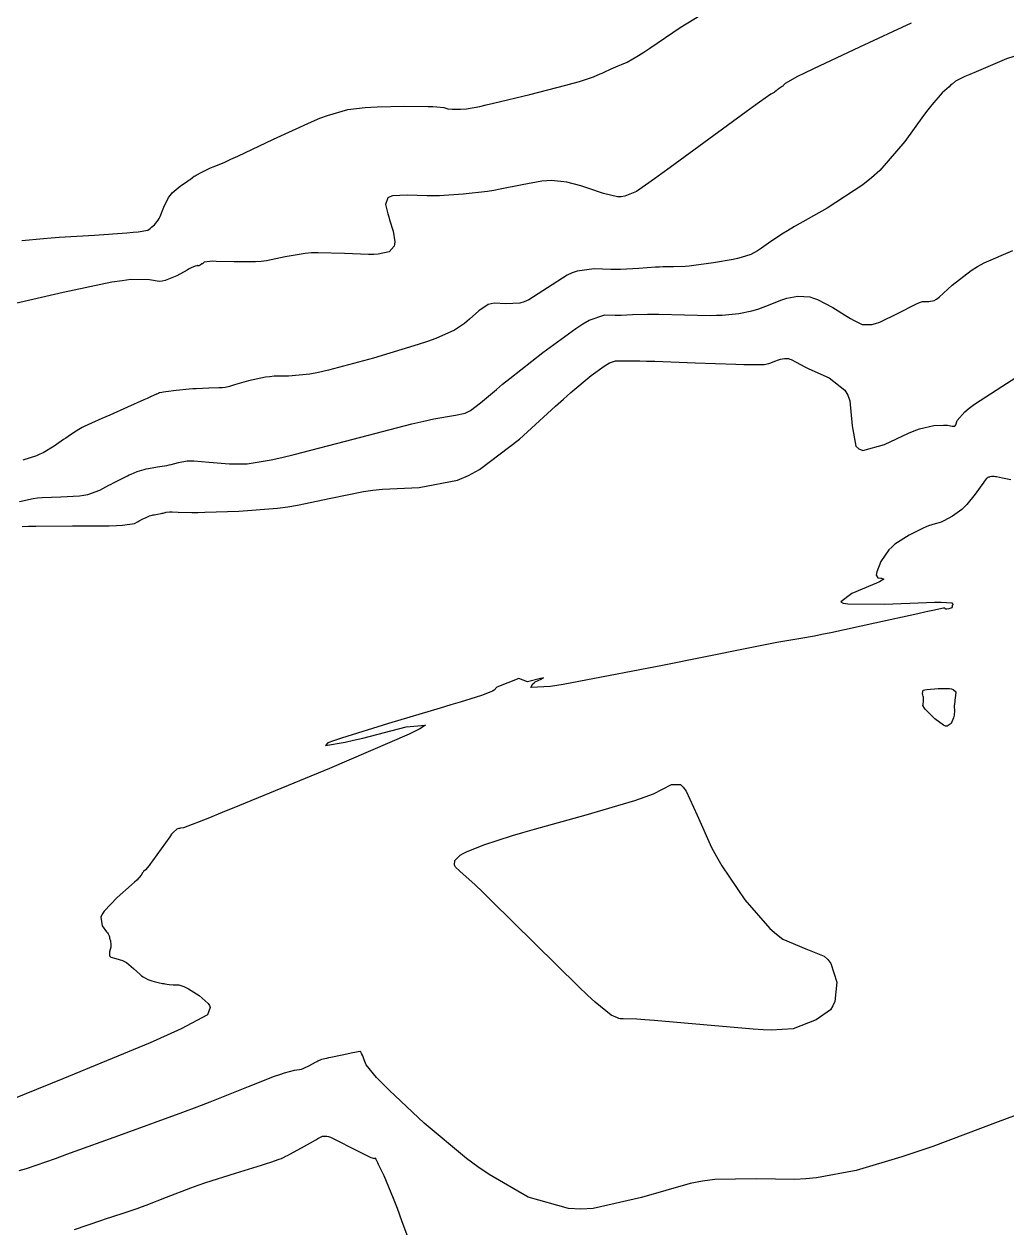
# Model space of a CAD drawing. Header units: metres. Extents: x 837476 to 838477, y 1189012 to 1191014.
# Drawn here: x 838222.8 to 838349.6, y 1190512 to 1190667.3 of the extents above; entities that cross this region are included whole.
import ezdxf

# ---------------------------------------------------------------- set-up
doc = ezdxf.new("R2010")
doc.units = ezdxf.units.M
doc.header["$LTSCALE"] = 0.3
doc.layers.add('COTAS 10', color=1, linetype='Continuous')
doc.layers.add('COTAS INT', color=252, linetype='Continuous')

msp = doc.modelspace()

# ---------------------------------------------------------------- linework, layer by layer
at = {"layer": 'COTAS 10'}
msp.add_lwpolyline([(838222.513, 1190602.484), (838223.317, 1190602.511), (838224.276, 1190602.531), (838229.017, 1190602.551), (838233.736, 1190602.588), (838234.68, 1190602.619), (838235.467, 1190602.658), (838237.001, 1190602.875), (838237.478, 1190603.132), (838237.599, 1190603.196), (838237.715, 1190603.257), (838238.095, 1190603.454), (838238.437, 1190603.622), (838238.53, 1190603.664), (838238.622, 1190603.705), (838238.948, 1190603.838), (838239.303, 1190603.951), (838239.414, 1190603.978), (838239.531, 1190604.004), (838239.997, 1190604.084), (838240.469, 1190604.162), (838240.589, 1190604.187), (838240.704, 1190604.213), (838241.083, 1190604.317), (838241.537, 1190604.388), (838241.7, 1190604.393), (838241.879, 1190604.392), (838242.661, 1190604.332), (838244.399, 1190604.293), (838245.181, 1190604.303), (838246.094, 1190604.324), (838250.477, 1190604.475), (838255.481, 1190604.86), (838256.785, 1190605.027), (838258.054, 1190605.22), (838262.342, 1190606.136), (838266.562, 1190607.01), (838267.788, 1190607.176), (838269.038, 1190607.311), (838273.762, 1190607.523), (838278.722, 1190608.48), (838280.122, 1190609.083), (838281.533, 1190609.833), (838286.725, 1190613.762), (838291.344, 1190617.989), (838292.394, 1190618.927), (838293.344, 1190619.765), (838295.949, 1190621.948), (838297.624, 1190623.168), (838297.988, 1190623.399), (838298.309, 1190623.582), (838299.107, 1190623.855), (838299.638, 1190623.838), (838299.79, 1190623.839), (838299.944, 1190623.842), (838300.518, 1190623.873), (838302.238, 1190623.86), (838303.114, 1190623.836), (838304.164, 1190623.803), (838309.401, 1190623.608), (838314.641, 1190623.422), (838315.693, 1190623.395), (838316.571, 1190623.378), (838318.302, 1190623.405), (838318.879, 1190623.524), (838319.03, 1190623.566), (838319.178, 1190623.612), (838319.679, 1190623.809), (838320.158, 1190624.001), (838320.291, 1190624.043), (838320.424, 1190624.081), (838320.907, 1190624.176), (838321.438, 1190624.139), (838321.601, 1190624.092), (838321.771, 1190624.03), (838322.446, 1190623.674), (838323.535, 1190623.089), (838323.966, 1190622.882), (838324.453, 1190622.656), (838326.681, 1190621.676), (838328.716, 1190620.055), (838329.081, 1190619.424), (838329.36, 1190618.714), (838329.652, 1190615.49), (838330.127, 1190612.84), (838330.522, 1190612.492), (838331.031, 1190612.31), (838333.821, 1190613.042), (838336.948, 1190614.529), (838337.67, 1190614.823), (838338.33, 1190615.065), (838340.192, 1190615.511), (838341.44, 1190615.566), (838341.712, 1190615.561), (838341.952, 1190615.547), (838342.551, 1190615.422), (838342.892, 1190615.424), (838342.968, 1190615.49), (838343.037, 1190615.584), (838343.22, 1190616.157), (838344.183, 1190617.293), (838344.744, 1190617.743), (838345.432, 1190618.25), (838348.98, 1190620.568), (838352.732, 1190622.966)], dxfattribs=at)
at = {"layer": 'COTAS INT'}
for points in [[(838222.471, 1190639.391), (838225.261, 1190639.648), (838226.234, 1190639.723), (838227.294, 1190639.8), (838231.846, 1190640.093), (838236.015, 1190640.373), (838236.833, 1190640.442), (838237.505, 1190640.508), (838238.72, 1190640.715), (838239.017, 1190640.936), (838239.111, 1190641.01), (838239.209, 1190641.09), (838239.608, 1190641.424), (838240.052, 1190641.994), (838240.18, 1190642.222), (838240.309, 1190642.48), (838240.795, 1190643.667), (838241.423, 1190644.931), (838241.642, 1190645.237), (838241.881, 1190645.524), (838242.908, 1190646.406), (838243.852, 1190647.036), (838244.039, 1190647.165), (838244.194, 1190647.274), (838244.484, 1190647.504), (838244.72, 1190647.676), (838244.841, 1190647.748), (838244.985, 1190647.831), (838245.707, 1190648.219), (838246.485, 1190648.605), (838246.665, 1190648.686), (838246.829, 1190648.756), (838247.294, 1190648.915), (838248.69, 1190649.513), (838249.441, 1190649.859), (838250.351, 1190650.284), (838254.956, 1190652.469), (838259.855, 1190654.698), (838260.95, 1190655.15), (838261.932, 1190655.53), (838264.534, 1190656.305), (838266.782, 1190656.552), (838267.541, 1190656.6), (838268.359, 1190656.638), (838271.806, 1190656.7), (838274.924, 1190656.678), (838275.535, 1190656.663), (838276.036, 1190656.645), (838276.934, 1190656.548), (838277.21, 1190656.441), (838277.319, 1190656.417), (838277.442, 1190656.395), (838278.005, 1190656.336), (838278.689, 1190656.314), (838278.889, 1190656.316), (838279.092, 1190656.321), (838279.865, 1190656.368), (838281.604, 1190656.696), (838282.418, 1190656.878), (838283.375, 1190657.1), (838288.03, 1190658.229), (838292.695, 1190659.418), (838293.658, 1190659.678), (838294.479, 1190659.907), (838296.258, 1190660.483), (838297.125, 1190660.871), (838297.372, 1190660.982), (838297.621, 1190661.095), (838298.545, 1190661.515), (838299.433, 1190661.913), (838299.66, 1190662.011), (838299.879, 1190662.104), (838300.603, 1190662.398), (838302.063, 1190663.24), (838302.746, 1190663.679), (838303.55, 1190664.206), (838307.461, 1190666.854), (838311.741, 1190669.482)], [(838337.287, 1190667.436), (838330.622, 1190664.341), (838324.676, 1190661.551), (838323.524, 1190660.994), (838322.586, 1190660.531), (838320.987, 1190659.635), (838320.769, 1190659.375), (838320.703, 1190659.311), (838320.634, 1190659.252), (838320.365, 1190659.069), (838320.11, 1190658.916), (838320.05, 1190658.876), (838319.995, 1190658.836), (838319.837, 1190658.697), (838319.657, 1190658.547), (838319.588, 1190658.499), (838319.512, 1190658.449), (838319.17, 1190658.246), (838317.704, 1190657.224), (838316.919, 1190656.657), (838315.969, 1190655.968), (838311.17, 1190652.455), (838306.166, 1190648.797), (838305.087, 1190648.017), (838304.142, 1190647.337), (838301.836, 1190645.723), (838300.304, 1190645.097), (838299.846, 1190645.04), (838299.374, 1190645.033), (838297.548, 1190645.432), (838295.655, 1190646.101), (838295.14, 1190646.265), (838294.629, 1190646.42), (838292.818, 1190646.906), (838290.849, 1190647.117), (838290.239, 1190647.099), (838289.6, 1190647.048), (838287.059, 1190646.588), (838284.234, 1190645.989), (838283.417, 1190645.85), (838282.585, 1190645.724), (838279.455, 1190645.364), (838276.381, 1190645.169), (838275.585, 1190645.146), (838274.812, 1190645.137), (838272.219, 1190645.215), (838270.307, 1190645.131), (838269.963, 1190645.02), (838269.701, 1190644.871), (838269.424, 1190644.013), (838269.724, 1190642.813), (838269.825, 1190642.448), (838269.933, 1190642.069), (838270.388, 1190640.579), (838270.621, 1190639.212), (838270.59, 1190638.91), (838270.517, 1190638.641), (838269.907, 1190637.944), (838268.482, 1190637.615), (838267.894, 1190637.577), (838267.223, 1190637.563), (838264.104, 1190637.704), (838260.704, 1190637.814), (838259.856, 1190637.78), (838259.049, 1190637.717), (838256.471, 1190637.259), (838254.054, 1190636.771), (838253.349, 1190636.689), (838252.628, 1190636.631), (838249.892, 1190636.616), (838247.573, 1190636.695), (838247.114, 1190636.697), (838246.735, 1190636.689), (838246.027, 1190636.587), (838245.832, 1190636.434), (838245.777, 1190636.394), (838245.72, 1190636.354), (838245.51, 1190636.221), (838245.332, 1190636.128), (838245.297, 1190636.115), (838245.267, 1190636.106), (838245.207, 1190636.121), (838245.137, 1190636.144), (838245.101, 1190636.141), (838245.057, 1190636.135), (838244.84, 1190636.079), (838244.315, 1190635.839), (838244.079, 1190635.716), (838243.802, 1190635.57), (838242.474, 1190634.838), (838240.967, 1190634.216), (838240.578, 1190634.138), (838240.201, 1190634.101), (838238.941, 1190634.309), (838236.518, 1190634.346), (838235.408, 1190634.202), (838234.107, 1190633.991), (838227.821, 1190632.67), (838221.648, 1190631.249)], [(838353.754, 1190664.168), (838349.589, 1190662.811), (838345.648, 1190661.16), (838344.867, 1190660.824), (838344.221, 1190660.54), (838343.01, 1190659.949), (838342.545, 1190659.563), (838342.369, 1190659.407), (838342.173, 1190659.231), (838341.293, 1190658.418), (838339.933, 1190656.881), (838339.434, 1190656.247), (838338.882, 1190655.524), (838336.444, 1190652.159), (838333.216, 1190648.435), (838332.166, 1190647.485), (838331.047, 1190646.57), (838326.444, 1190643.556), (838322.208, 1190641.171), (838321.321, 1190640.652), (838320.559, 1190640.195), (838318.842, 1190639.053), (838317.944, 1190638.378), (838317.699, 1190638.214), (838317.456, 1190638.061), (838316.588, 1190637.594), (838315.328, 1190637.183), (838314.836, 1190637.065), (838314.283, 1190636.946), (838311.771, 1190636.499), (838309.206, 1190636.14), (838308.62, 1190636.075), (838308.087, 1190636.025), (838306.61, 1190635.972), (838305.234, 1190635.971), (838304.766, 1190635.955), (838304.259, 1190635.931), (838302.111, 1190635.788), (838299.771, 1190635.662), (838299.143, 1190635.649), (838298.524, 1190635.646), (838296.361, 1190635.715), (838294.155, 1190635.423), (838293.51, 1190635.192), (838292.85, 1190634.896), (838290.34, 1190633.287), (838287.929, 1190631.731), (838287.331, 1190631.468), (838286.762, 1190631.279), (838284.961, 1190631.205), (838283.447, 1190631.31), (838283.059, 1190631.234), (838282.686, 1190631.112), (838281.455, 1190630.293), (838280.279, 1190629.231), (838279.94, 1190628.956), (838279.595, 1190628.689), (838278.304, 1190627.797), (838275.898, 1190626.738), (838274.85, 1190626.366), (838273.638, 1190625.961), (838267.882, 1190624.213), (838262.04, 1190622.657), (838260.773, 1190622.372), (838259.658, 1190622.151), (838256.898, 1190621.879), (838255.032, 1190621.87), (838254.481, 1190621.815), (838253.915, 1190621.736), (838251.749, 1190621.259), (838249.911, 1190620.748), (838249.551, 1190620.648), (838249.258, 1190620.565), (838248.738, 1190620.415), (838248.351, 1190620.381), (838248.141, 1190620.371), (838247.887, 1190620.362), (838246.595, 1190620.33), (838244.99, 1190620.265), (838244.538, 1190620.234), (838244.083, 1190620.199), (838242.412, 1190620.028), (838241.042, 1190619.856), (838240.777, 1190619.82), (838240.561, 1190619.79), (838240.194, 1190619.721), (838240.134, 1190619.683), (838240.111, 1190619.672), (838240.086, 1190619.661), (838239.973, 1190619.617), (838239.841, 1190619.564), (838239.804, 1190619.547), (838239.766, 1190619.529), (838239.625, 1190619.456), (838239, 1190619.166), (838238.656, 1190619.011), (838238.239, 1190618.823), (838236.115, 1190617.877), (838233.819, 1190616.859), (838233.292, 1190616.627), (838232.813, 1190616.416), (838231.476, 1190615.833), (838230.511, 1190615.383), (838230.266, 1190615.255), (838230.031, 1190615.127), (838229.261, 1190614.652), (838228.431, 1190614.081), (838228.158, 1190613.892), (838227.866, 1190613.689), (838226.658, 1190612.845), (838225.227, 1190612.002), (838224.795, 1190611.8), (838224.348, 1190611.612), (838222.607, 1190611.048)], [(838222.171, 1190605.716), (838223.92, 1190606.092), (838224.482, 1190606.163), (838225.078, 1190606.219), (838227.513, 1190606.303), (838229.897, 1190606.43), (838230.461, 1190606.513), (838230.984, 1190606.617), (838232.524, 1190607.167), (838233.714, 1190607.806), (838234.015, 1190607.966), (838234.305, 1190608.118), (838235.251, 1190608.61), (838236.105, 1190609.027), (838236.336, 1190609.133), (838236.566, 1190609.234), (838237.377, 1190609.568), (838238.263, 1190609.848), (838238.54, 1190609.916), (838238.83, 1190609.981), (838239.992, 1190610.18), (838241.168, 1190610.375), (838241.467, 1190610.436), (838241.755, 1190610.501), (838242.699, 1190610.761), (838243.831, 1190610.938), (838244.238, 1190610.95), (838244.684, 1190610.946), (838246.632, 1190610.798), (838248.73, 1190610.608), (838249.271, 1190610.578), (838249.795, 1190610.557), (838251.544, 1190610.561), (838254.642, 1190611.092), (838256.016, 1190611.403), (838257.615, 1190611.785), (838265.252, 1190613.758), (838272.809, 1190615.717), (838274.356, 1190616.091), (838275.667, 1190616.392), (838278.435, 1190616.869), (838279.679, 1190617.109), (838280.031, 1190617.261), (838280.385, 1190617.449), (838281.688, 1190618.435), (838283.723, 1190620.179), (838284.539, 1190620.845), (838285.464, 1190621.59), (838289.717, 1190624.945), (838293.968, 1190628.043), (838294.892, 1190628.627), (838295.706, 1190629.093), (838297.734, 1190629.785), (838299.081, 1190629.742), (838299.467, 1190629.744), (838299.857, 1190629.752), (838301.314, 1190629.83), (838303.248, 1190629.896), (838303.94, 1190629.895), (838304.699, 1190629.887), (838308.006, 1190629.79), (838311.364, 1190629.724), (838312.156, 1190629.735), (838312.889, 1190629.759), (838315.037, 1190629.952), (838316.724, 1190630.301), (838317.166, 1190630.424), (838317.597, 1190630.558), (838319.063, 1190631.135), (838320.461, 1190631.695), (838320.85, 1190631.819), (838321.24, 1190631.928), (838322.651, 1190632.208), (838324.202, 1190632.098), (838324.679, 1190631.962), (838325.178, 1190631.78), (838327.151, 1190630.739), (838329.019, 1190629.588), (838329.451, 1190629.336), (838329.846, 1190629.114), (838330.966, 1190628.55), (838332.21, 1190628.548), (838332.683, 1190628.679), (838333.212, 1190628.867), (838335.588, 1190630.023), (838337.862, 1190631.184), (838338.327, 1190631.375), (838338.72, 1190631.509), (838339.544, 1190631.525), (838340.226, 1190631.633), (838340.53, 1190631.826), (838340.884, 1190632.09), (838342.576, 1190633.629), (838345.005, 1190635.53), (838345.822, 1190636.021), (838346.703, 1190636.498), (838350.407, 1190638.091)], [(838350.137, 1190608.487), (838349.076, 1190608.71), (838348.309, 1190608.87), (838348.142, 1190608.897), (838347.995, 1190608.916), (838347.627, 1190608.921), (838347.423, 1190608.879), (838347.379, 1190608.869), (838347.341, 1190608.859), (838347.248, 1190608.83), (838347.186, 1190608.8), (838347.167, 1190608.79), (838347.072, 1190608.735), (838347.004, 1190608.687), (838346.989, 1190608.673), (838346.975, 1190608.66), (838346.942, 1190608.612), (838346.715, 1190608.282), (838346.58, 1190608.09), (838346.413, 1190607.856), (838345.55, 1190606.646), (838344.447, 1190605.303), (838344.13, 1190604.984), (838343.807, 1190604.687), (838342.598, 1190603.807), (838341.499, 1190603.21), (838341.244, 1190603.093), (838341.012, 1190602.997), (838340.356, 1190602.822), (838339.53, 1190602.578), (838339.191, 1190602.438), (838338.805, 1190602.266), (838337.011, 1190601.386), (838335.172, 1190600.198), (838334.757, 1190599.834), (838334.382, 1190599.453), (838333.37, 1190597.949), (838332.858, 1190596.653), (838332.798, 1190596.403), (838332.774, 1190596.201), (838332.987, 1190595.867), (838333.372, 1190595.827), (838333.458, 1190595.811), (838333.534, 1190595.792), (838333.733, 1190595.707), (838333.183, 1190595.357), (838332.788, 1190595.173), (838332.286, 1190594.95), (838329.595, 1190593.827), (838328.19, 1190592.784), (838328.499, 1190592.611), (838329.111, 1190592.488), (838333.842, 1190592.463), (838339.256, 1190592.674), (838340.299, 1190592.7), (838341.143, 1190592.711), (838342.543, 1190592.634), (838342.627, 1190592.495), (838342.642, 1190592.467), (838342.653, 1190592.444), (838342.659, 1190592.401), (838342.641, 1190592.386), (838342.636, 1190592.381), (838342.611, 1190592.351), (838342.593, 1190592.322), (838342.585, 1190592.304), (838342.571, 1190592.267), (838342.562, 1190592.218), (838342.56, 1190592.2), (838342.559, 1190592.181), (838342.559, 1190592.097), (838342.498, 1190592.005), (838342.459, 1190591.981), (838342.41, 1190591.956), (838342.152, 1190591.871), (838341.891, 1190591.812), (838341.84, 1190591.804), (838341.798, 1190591.801), (838341.723, 1190591.818), (838341.704, 1190591.855), (838341.698, 1190591.864), (838341.692, 1190591.872), (838341.664, 1190591.897), (838341.632, 1190591.915), (838341.622, 1190591.92), (838341.612, 1190591.924), (838341.572, 1190591.935), (838341.534, 1190591.943), (838341.525, 1190591.944), (838341.517, 1190591.945), (838341.491, 1190591.947), (838341.471, 1190591.946), (838341.442, 1190591.946), (838340.071, 1190591.647), (838339.213, 1190591.458), (838338.147, 1190591.224), (838332.568, 1190589.997), (838326.885, 1190588.769), (838325.754, 1190588.535), (838324.814, 1190588.347), (838323.015, 1190588.047), (838319.944, 1190587.513), (838318.202, 1190587.176), (838316.074, 1190586.757), (838305.164, 1190584.563), (838294.387, 1190582.468), (838292.341, 1190582.112), (838290.702, 1190581.853), (838288.171, 1190581.726), (838288.453, 1190582.2), (838288.588, 1190582.319), (838288.746, 1190582.434), (838289.522, 1190582.804), (838289.816, 1190582.953), (838289.671, 1190582.928), (838289.428, 1190582.873), (838287.73, 1190582.438), (838286.614, 1190582.866), (838283.789, 1190581.754), (838283.426, 1190581.366), (838283.23, 1190581.251), (838282.994, 1190581.133), (838281.798, 1190580.68), (838279.07, 1190579.835), (838277.867, 1190579.471), (838276.471, 1190579.05), (838269.815, 1190577.058), (838263.748, 1190575.185), (838262.723, 1190574.84), (838261.982, 1190574.569), (838261.674, 1190574.218), (838264.21, 1190574.67), (838265.263, 1190574.906), (838266.468, 1190575.19), (838272.086, 1190576.616), (838274.592, 1190576.854), (838273.834, 1190576.389), (838272.448, 1190575.694), (838262.199, 1190571.267), (838250.572, 1190566.487), (838248.317, 1190565.57), (838246.48, 1190564.828), (838243.327, 1190563.616), (838242.935, 1190563.551), (838242.838, 1190563.532), (838242.746, 1190563.513), (838242.456, 1190563.443), (838241.992, 1190563.011), (838241.789, 1190562.764), (838241.555, 1190562.461), (838240.441, 1190560.911), (838239.327, 1190559.332), (838239.092, 1190559.013), (838238.889, 1190558.744), (838238.421, 1190558.2), (838238.181, 1190557.965), (838238.12, 1190557.891), (838238.063, 1190557.815), (838237.88, 1190557.51), (838237.306, 1190556.865), (838237.002, 1190556.575), (838236.635, 1190556.236), (838234.787, 1190554.608), (838233.112, 1190552.863), (838232.855, 1190552.45), (838232.686, 1190552.068), (838232.824, 1190550.942), (838233.403, 1190550.184), (838233.514, 1190550.033), (838233.603, 1190549.909), (838233.743, 1190549.674), (838233.767, 1190549.531), (838233.782, 1190549.464), (838233.801, 1190549.386), (838233.901, 1190549.007), (838233.96, 1190548.517), (838233.953, 1190548.37), (838233.937, 1190548.217), (838233.792, 1190547.623), (838233.789, 1190547.104), (838233.862, 1190547), (838233.966, 1190546.912), (838234.605, 1190546.735), (838235.469, 1190546.498), (838235.714, 1190546.372), (838235.962, 1190546.22), (838236.879, 1190545.454), (838237.73, 1190544.667), (838237.936, 1190544.502), (838238.13, 1190544.359), (838238.721, 1190544.035), (838239.238, 1190543.869), (838239.532, 1190543.785), (838240.077, 1190543.648), (838240.631, 1190543.533), (838240.785, 1190543.505), (838240.938, 1190543.48), (838241.494, 1190543.404), (838242.023, 1190543.354), (838242.159, 1190543.344), (838242.291, 1190543.337), (838242.734, 1190543.325), (838243.391, 1190543.119), (838243.659, 1190542.988), (838243.963, 1190542.826), (838245.375, 1190541.977), (838246.542, 1190540.952), (838246.693, 1190540.678), (838246.769, 1190540.409), (838246.422, 1190539.477), (838243.056, 1190537.663), (838241.23, 1190536.837), (838239.014, 1190535.872), (838227.782, 1190531.22), (838215.939, 1190526.429)], [(838338.734, 1190580.955), (838338.839, 1190581.374), (838339.045, 1190581.416), (838339.309, 1190581.455), (838340.748, 1190581.572), (838342.204, 1190581.565), (838342.48, 1190581.525), (838342.7, 1190581.47), (838343.033, 1190581.133), (838342.996, 1190580.689), (838342.982, 1190580.566), (838342.967, 1190580.444), (838342.901, 1190580), (838342.847, 1190579.536), (838342.84, 1190579.401), (838342.836, 1190579.263), (838342.85, 1190578.74), (838342.809, 1190578.156), (838342.771, 1190577.979), (838342.721, 1190577.796), (838342.442, 1190577.08), (838341.904, 1190576.707), (838341.691, 1190576.741), (838341.45, 1190576.833), (838340.349, 1190577.658), (838339.326, 1190578.659), (838339.135, 1190578.861), (838338.984, 1190579.031), (838338.772, 1190579.375), (838338.815, 1190579.526), (838338.824, 1190579.575), (838338.832, 1190579.626), (838338.853, 1190579.834), (838338.864, 1190580.045), (838338.866, 1190580.098), (838338.868, 1190580.149), (838338.869, 1190580.314), (838338.857, 1190580.469), (838338.85, 1190580.514), (838338.842, 1190580.559), (838338.8, 1190580.73), (838338.734, 1190580.955)], [(838322.049, 1190537.672), (838319.211, 1190537.482), (838318.149, 1190537.546), (838316.871, 1190537.636), (838310.457, 1190538.18), (838304.11, 1190538.734), (838302.874, 1190538.831), (838301.865, 1190538.904), (838300.106, 1190538.962), (838299.695, 1190538.97), (838299.536, 1190539.011), (838299.358, 1190539.068), (838298.549, 1190539.416), (838296.465, 1190541.114), (838295.483, 1190542.023), (838294.324, 1190543.122), (838288.676, 1190548.676), (838283.063, 1190554.241), (838281.927, 1190555.347), (838280.972, 1190556.265), (838279.031, 1190558.007), (838278.464, 1190558.532), (838278.375, 1190558.682), (838278.316, 1190558.834), (838278.347, 1190559.4), (838279.062, 1190560.059), (838279.433, 1190560.27), (838279.879, 1190560.494), (838282.118, 1190561.406), (838285.799, 1190562.607), (838287.156, 1190563.013), (838288.658, 1190563.451), (838295.301, 1190565.298), (838301.618, 1190567.147), (838302.914, 1190567.585), (838304.014, 1190567.992), (838306.351, 1190569.197), (838307.5, 1190569.197), (838307.85, 1190568.844), (838308.214, 1190568.338), (838309.646, 1190565.236), (838311.516, 1190561.065), (838312.156, 1190559.886), (838312.849, 1190558.696), (838315.795, 1190554.308), (838319.008, 1190550.627), (838319.87, 1190549.883), (838320.719, 1190549.257), (838323.684, 1190547.992), (838326.053, 1190547.034), (838326.526, 1190546.603), (838326.92, 1190546.1), (838327.684, 1190543.684), (838327.427, 1190541.185), (838327.177, 1190540.63), (838326.85, 1190540.134), (838325.024, 1190538.836), (838322.049, 1190537.672)], [(838356.3, 1190528.566), (838348.502, 1190525.668), (838340.057, 1190522.504), (838338.006, 1190521.789), (838336.079, 1190521.144), (838330.158, 1190519.397), (838325.069, 1190518.447), (838323.667, 1190518.306), (838322.268, 1190518.216), (838317.244, 1190518.331), (838311.933, 1190518.236), (838310.354, 1190518.015), (838308.728, 1190517.709), (838302.465, 1190515.898), (838296.222, 1190514.467), (838294.609, 1190514.399), (838293.047, 1190514.475), (838287.821, 1190515.935), (838282.787, 1190518.859), (838281.346, 1190519.856), (838279.883, 1190520.935), (838274.427, 1190525.513), (838269.874, 1190529.774), (838268.98, 1190530.654), (838268.246, 1190531.404), (838266.921, 1190533.03), (838266.678, 1190533.681), (838266.627, 1190533.816), (838266.582, 1190533.931), (838266.477, 1190534.185), (838266.418, 1190534.306), (838266.402, 1190534.338), (838266.386, 1190534.369), (838266.331, 1190534.475), (838266.282, 1190534.568), (838266.27, 1190534.591), (838266.258, 1190534.613), (838266.221, 1190534.681), (838266.179, 1190534.725), (838266.165, 1190534.732), (838266.149, 1190534.737), (838266.08, 1190534.733), (838265.684, 1190534.652), (838265.461, 1190534.608), (838265.19, 1190534.554), (838263.804, 1190534.283), (838262.361, 1190533.99), (838262.055, 1190533.923), (838261.788, 1190533.861), (838261.162, 1190533.69), (838260.697, 1190533.489), (838260.533, 1190533.409), (838260.353, 1190533.318), (838259.576, 1190532.902), (838258.745, 1190532.512), (838258.531, 1190532.438), (838258.325, 1190532.378), (838257.641, 1190532.282), (838256.339, 1190531.957), (838255.743, 1190531.753), (838255.046, 1190531.499), (838251.677, 1190530.169), (838246.73, 1190528.222), (838245.038, 1190527.578), (838243.206, 1190526.89), (838235.423, 1190524.029), (838228.229, 1190521.432), (838226.768, 1190520.911), (838225.537, 1190520.475), (838223.008, 1190519.614), (838222.091, 1190519.34)], [(838229.261, 1190511.792), (838232.648, 1190512.944), (838233.399, 1190513.195), (838234.069, 1190513.416), (838235.813, 1190513.967), (838237.366, 1190514.488), (838237.916, 1190514.691), (838238.518, 1190514.918), (838241.124, 1190515.949), (838244.285, 1190517.153), (838245.237, 1190517.49), (838246.222, 1190517.827), (838250.058, 1190519.059), (838253.388, 1190520.085), (838254.055, 1190520.293), (838254.61, 1190520.469), (838255.692, 1190520.83), (838255.984, 1190520.948), (838256.042, 1190520.971), (838256.089, 1190520.989), (838256.174, 1190521.018), (838256.55, 1190521.217), (838256.781, 1190521.343), (838257.067, 1190521.5), (838258.555, 1190522.319), (838260.099, 1190523.172), (838260.42, 1190523.349), (838260.695, 1190523.501), (838261.3, 1190523.837), (838261.823, 1190523.828), (838262.045, 1190523.762), (838262.302, 1190523.669), (838263.508, 1190523.103), (838264.86, 1190522.401), (838265.208, 1190522.221), (838265.545, 1190522.048), (838266.667, 1190521.476), (838267.511, 1190521.073), (838267.673, 1190521.007), (838267.803, 1190520.96), (838268.015, 1190520.955), (838268.041, 1190521.016), (838268.055, 1190521.011), (838268.072, 1190520.996), (838268.156, 1190520.863), (838268.375, 1190520.422), (838268.477, 1190520.213), (838268.597, 1190519.966), (838269.18, 1190518.761), (838270.39, 1190515.837), (838270.906, 1190514.508), (838271.5, 1190512.952), (838274.296, 1190505.454)]]:
    msp.add_lwpolyline(points, dxfattribs=at)

doc.saveas('drawing.dxf')
